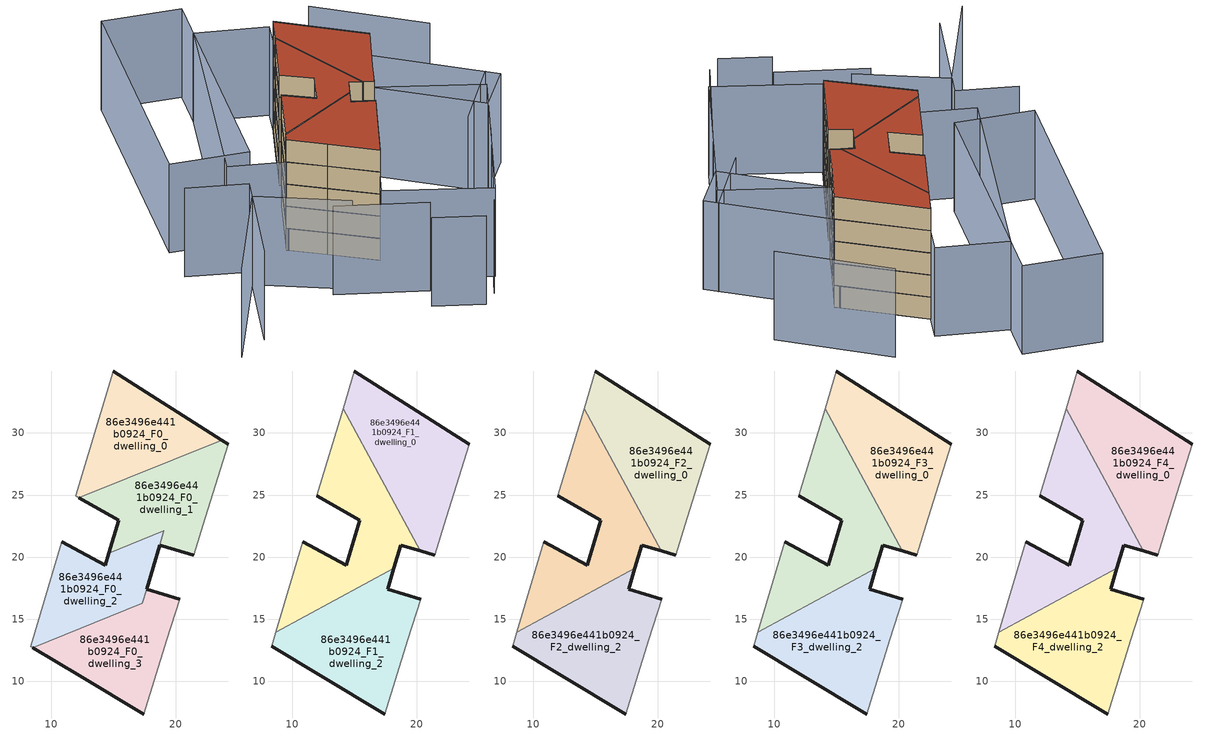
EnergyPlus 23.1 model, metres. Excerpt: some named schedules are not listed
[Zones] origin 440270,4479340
86e3496e441b0924_F0_dwelling_0
 floor ground (EU_floor_Construction): 23.71,29.42 14.98,34.99 11.97,24.93 12.21,24.8 z0
 wall outside (EU_wall_Construction): 14.98,34.99 23.71,29.42 z0:3
 wall to 86e3496e441b0924_F0_dwelling_1 (EU_wall_Construction): 23.71,29.42 12.21,24.8 z0:3
 wall adiabatic (EU_wall_Construction): 12.21,24.8 11.97,24.93 14.98,34.99 z0:3
86e3496e441b0924_F0_dwelling_1
 floor ground (EU_floor_Construction): 21.45,20.17 22.38,23.18 24.25,29.08 23.71,29.42 12.21,24.8 15.42,22.98 14.62,20.33 19.06,22.11 18.71,20.96 z0
 wall outside (EU_wall_Construction): 14.62,20.33 15.42,22.98 12.21,24.8 / 23.71,29.42 24.25,29.08 / 21.45,20.17 18.86,20.91 / 18.86,20.92 18.71,20.96 z0:3; 18.86,20.92,3 18.86,20.91,0 18.86,20.92,0; 19.06,22.11,3 19.05,22.11,0 19.05,22.11,3
 wall adiabatic (EU_wall_Construction): 24.25,29.08 22.38,23.18 21.45,20.17 z0:3
 wall to 86e3496e441b0924_F0_dwelling_2 (EU_wall_Construction): 18.71,20.96 19.06,22.11 / 19.05,22.11 14.62,20.33 z0:3
86e3496e441b0924_F0_dwelling_2
 floor ground (EU_floor_Construction): 17.32,16.27 19.05,22.11 14.62,20.33 14.32,19.33 10.83,21.24 8.32,12.83 8.49,12.72 z0
 wall outside (EU_wall_Construction): 10.83,21.24 14.32,19.33 14.62,20.33 / 18.71,20.96 17.66,17.42 z0:3; 19.06,22.11,3 19.05,22.11,0 19.06,22.11,0; 17.66,17.41,3 17.66,17.42,0 17.66,17.41,0
 wall adiabatic (EU_wall_Construction): 8.49,12.72 8.32,12.83 10.83,21.24 z0:3
 wall to 86e3496e441b0924_F0_dwelling_3 (EU_wall_Construction): 17.66,17.41 17.32,16.27 8.49,12.72 z0:3
86e3496e441b0924_F0_dwelling_3
 floor ground (EU_floor_Construction): 17.43,7.37 19.3,13.36 20.34,16.63 17.66,17.41 17.32,16.27 8.49,12.72 12.3,10.45 z0
 wall outside (EU_wall_Construction): 17.66,17.41 20.34,16.63 / 17.43,7.37 12.3,10.45 8.49,12.72 z0:3
 wall adiabatic (EU_wall_Construction): 20.34,16.63 19.3,13.36 17.43,7.37 z0:3
86e3496e441b0924_F1_dwelling_0
 floor to 86e3496e441b0924_F0_dwelling_0 (EU_floor_Construction): 23.71,29.42 14.98,34.99 14.07,31.95 16.92,26.69 z3
 floor to 86e3496e441b0924_F0_dwelling_1 (EU_floor_Construction): 21.45,20.17 22.38,23.18 24.25,29.08 23.71,29.42 16.92,26.69 20.28,20.51 z3
 wall outside (EU_wall_Construction): 21.45,20.17 20.28,20.51 / 14.98,34.99 24.25,29.08 z3:6
 wall adiabatic (EU_wall_Construction): 24.25,29.08 22.38,23.18 21.45,20.17 / 14.07,31.95 14.98,34.99 z3:6
 wall to 86e3496e441b0924_F1_dwelling_1 (EU_wall_Construction): 20.28,20.51 14.07,31.95 z3:6
86e3496e441b0924_F1_dwelling_1
 floor outside (EU_floor_Construction): 18.16,19.11 19.06,22.11 14.62,20.33 19.05,22.11 z3
 floor to 86e3496e441b0924_F0_dwelling_1 (EU_floor_Construction): 20.28,20.51 16.92,26.69 12.21,24.8 15.42,22.98 14.62,20.33 19.06,22.11 18.71,20.96 18.86,20.92 z3
 floor to 86e3496e441b0924_F0_dwelling_0 (EU_floor_Construction): 16.92,26.69 14.07,31.95 11.97,24.93 12.21,24.8 z3
 floor to 86e3496e441b0924_F0_dwelling_2 (EU_floor_Construction): 18.16,19.11 19.05,22.11 14.62,20.33 14.32,19.33 10.83,21.24 8.66,13.95 z3
 wall outside (EU_wall_Construction): 20.28,20.51 18.71,20.96 18.16,19.11 / 10.83,21.24 14.32,19.33 15.42,22.98 11.97,24.93 z3:6
 wall to 86e3496e441b0924_F1_dwelling_2 (EU_wall_Construction): 18.16,19.11 8.66,13.95 z3:6
 wall adiabatic (EU_wall_Construction): 8.66,13.95 10.83,21.24 / 11.97,24.93 14.07,31.95 z3:6
86e3496e441b0924_F1_dwelling_2
 floor to 86e3496e441b0924_F0_dwelling_2 (EU_floor_Construction): 17.32,16.27 18.16,19.11 8.66,13.95 8.32,12.83 8.5,12.72 z3
 floor to 86e3496e441b0924_F0_dwelling_3 (EU_floor_Construction): 17.43,7.37 19.3,13.36 20.34,16.63 17.66,17.41 17.32,16.27 8.5,12.72 12.3,10.45 z3
 wall outside (EU_wall_Construction): 17.43,7.37 12.3,10.45 8.32,12.83 / 18.16,19.11 17.66,17.41 20.34,16.63 z3:6
 wall adiabatic (EU_wall_Construction): 8.32,12.83 8.66,13.95 / 20.34,16.63 19.3,13.36 17.43,7.37 z3:6
86e3496e441b0924_F2_dwelling_0
 floor to 86e3496e441b0924_F1_dwelling_0 (EU_floor_Construction): 21.45,20.17 22.38,23.18 24.25,29.08 14.98,34.99 14.07,31.95 20.28,20.51 z6
 wall outside (EU_wall_Construction): 21.45,20.17 20.28,20.51 / 14.98,34.99 24.25,29.08 z6:9
 wall adiabatic (EU_wall_Construction): 24.25,29.08 22.38,23.18 21.45,20.17 / 14.07,31.95 14.98,34.99 z6:9
 wall to 86e3496e441b0924_F2_dwelling_1 (EU_wall_Construction): 20.28,20.51 14.07,31.95 z6:9
86e3496e441b0924_F2_dwelling_1
 floor to 86e3496e441b0924_F1_dwelling_1 (EU_floor_Construction): 18.16,19.11 18.71,20.96 20.28,20.51 14.07,31.95 11.97,24.93 15.42,22.98 14.32,19.33 10.83,21.24 8.66,13.95 z6
 wall outside (EU_wall_Construction): 20.28,20.51 18.71,20.96 18.16,19.11 / 10.83,21.24 14.32,19.33 15.42,22.98 11.97,24.93 z6:9
 wall to 86e3496e441b0924_F2_dwelling_2 (EU_wall_Construction): 18.16,19.11 8.66,13.95 z6:9
 wall adiabatic (EU_wall_Construction): 8.66,13.95 10.83,21.24 / 11.97,24.93 14.07,31.95 z6:9
86e3496e441b0924_F2_dwelling_2
 floor to 86e3496e441b0924_F1_dwelling_2 (EU_floor_Construction): 17.43,7.37 19.3,13.36 20.34,16.63 17.66,17.41 18.16,19.11 8.66,13.95 8.32,12.83 12.3,10.45 z6
 wall outside (EU_wall_Construction): 17.43,7.37 12.3,10.45 8.32,12.83 / 18.16,19.11 17.66,17.41 20.34,16.63 z6:9
 wall adiabatic (EU_wall_Construction): 8.32,12.83 8.66,13.95 / 20.34,16.63 19.3,13.36 17.43,7.37 z6:9
86e3496e441b0924_F3_dwelling_0
 floor to 86e3496e441b0924_F2_dwelling_0 (EU_floor_Construction): 21.45,20.17 22.38,23.18 24.25,29.08 14.98,34.99 14.07,31.95 20.28,20.51 z9
 wall outside (EU_wall_Construction): 21.45,20.17 20.28,20.51 / 14.98,34.99 24.25,29.08 z9:12
 wall adiabatic (EU_wall_Construction): 24.25,29.08 22.38,23.18 21.45,20.17 / 14.07,31.95 14.98,34.99 z9:12
 wall to 86e3496e441b0924_F3_dwelling_1 (EU_wall_Construction): 20.28,20.51 14.07,31.95 z9:12
86e3496e441b0924_F3_dwelling_1
 floor to 86e3496e441b0924_F2_dwelling_1 (EU_floor_Construction): 18.16,19.11 18.71,20.96 20.28,20.51 14.07,31.95 11.97,24.93 15.42,22.98 14.32,19.33 10.83,21.24 8.66,13.95 z9
 wall outside (EU_wall_Construction): 20.28,20.51 18.71,20.96 18.16,19.11 / 10.83,21.24 14.32,19.33 15.42,22.98 11.97,24.93 z9:12
 wall to 86e3496e441b0924_F3_dwelling_2 (EU_wall_Construction): 18.16,19.11 8.66,13.95 z9:12
 wall adiabatic (EU_wall_Construction): 8.66,13.95 10.83,21.24 / 11.97,24.93 14.07,31.95 z9:12
86e3496e441b0924_F3_dwelling_2
 floor to 86e3496e441b0924_F2_dwelling_2 (EU_floor_Construction): 17.43,7.37 19.3,13.36 20.34,16.63 17.66,17.41 18.16,19.11 8.66,13.95 8.32,12.83 12.3,10.45 z9
 wall outside (EU_wall_Construction): 17.43,7.37 12.3,10.45 8.32,12.83 / 18.16,19.11 17.66,17.41 20.34,16.63 z9:12
 wall adiabatic (EU_wall_Construction): 8.32,12.83 8.66,13.95 / 20.34,16.63 19.3,13.36 17.43,7.37 z9:12
86e3496e441b0924_F4_dwelling_0
 floor to 86e3496e441b0924_F3_dwelling_0 (EU_floor_Construction): 21.45,20.17 22.38,23.18 24.25,29.08 14.98,34.99 14.07,31.95 20.28,20.51 z12
 wall outside (EU_wall_Construction): 21.45,20.17 20.28,20.51 / 14.98,34.99 24.25,29.08 z12:15
 wall adiabatic (EU_wall_Construction): 24.25,29.08 22.38,23.18 21.45,20.17 / 14.07,31.95 14.98,34.99 z12:15
 wall to 86e3496e441b0924_F4_dwelling_1 (EU_wall_Construction): 20.28,20.51 14.07,31.95 z12:15
 roof outside (EU_roof_Construction): 24.25,29.08 22.38,23.18 21.45,20.17 20.28,20.51 14.07,31.95 14.98,34.99 z15
86e3496e441b0924_F4_dwelling_1
 floor to 86e3496e441b0924_F3_dwelling_1 (EU_floor_Construction): 18.16,19.11 18.71,20.96 20.28,20.51 14.07,31.95 11.97,24.93 15.42,22.98 14.32,19.33 10.83,21.24 8.66,13.95 z12
 wall outside (EU_wall_Construction): 20.28,20.51 18.71,20.96 18.16,19.11 / 10.83,21.24 14.32,19.33 15.42,22.98 11.97,24.93 z12:15
 wall to 86e3496e441b0924_F4_dwelling_2 (EU_wall_Construction): 18.16,19.11 8.66,13.95 z12:15
 wall adiabatic (EU_wall_Construction): 8.66,13.95 10.83,21.24 / 11.97,24.93 14.07,31.95 z12:15
 roof outside (EU_roof_Construction): 14.07,31.95 20.28,20.51 18.71,20.96 18.16,19.11 8.66,13.95 10.83,21.24 14.32,19.33 15.42,22.98 11.97,24.93 z15
86e3496e441b0924_F4_dwelling_2
 floor to 86e3496e441b0924_F3_dwelling_2 (EU_floor_Construction): 17.43,7.37 19.3,13.36 20.34,16.63 17.66,17.41 18.16,19.11 8.66,13.95 8.32,12.83 12.3,10.45 z12
 wall outside (EU_wall_Construction): 17.43,7.37 12.3,10.45 8.32,12.83 / 18.16,19.11 17.66,17.41 20.34,16.63 z12:15
 wall adiabatic (EU_wall_Construction): 8.32,12.83 8.66,13.95 / 20.34,16.63 19.3,13.36 17.43,7.37 z12:15
 roof outside (EU_roof_Construction): 18.16,19.11 17.66,17.41 20.34,16.63 19.3,13.36 17.43,7.37 12.3,10.45 8.32,12.83 8.66,13.95 z15
shading: 19.77,-2.93 25.56,-4.72 / 27.15,-3.01 31.99,11.19 / 10.23,2.97 20.61,-0.06 / -3.53,-4.9 2.43,7.91 / 2.43,7.91 12.59,3.18 / -4.05,11.95 2.99,10.33 / 2.99,10.33 0.02,-2.62 / 30.35,14.06 35.22,21.71 / 32.69,32.7 21.21,40.49 / 1.8,14.23 7.33,40.01 / 7.33,40.01 15.68,38.22 / 15.68,38.22 10.14,12.43 / 10.14,12.43 1.8,14.23 / -4.06,16.95 -1.51,45.67 / -1.51,45.67 7.76,44.85 / 7.76,44.85 5.21,16.13 / 5.21,16.13 -4.06,16.95 / 34.5,19.36 28.43,0.07 / 28.43,0.07 16.3,3.9 / 16.3,3.9 22.38,23.18 / 22.38,23.18 34.5,19.36 / 24.25,29.08 36.7,20.72 / 36.7,20.72 33.37,15.75 / 33.37,15.75 20.91,24.11 / 20.91,24.11 24.25,29.08 z0:12
[Building]
EU S2 Campaign: North Axis=0; Terrain=City; Solar Distribution=FullExterior
[Site:Location]
Madrid: Latitude=40.5; Longitude=-3.5; Time Zone=1; Elevation=609
[SizingPeriod:WeatherFileDays]
AnnualSizingPeriod: Begin Month=1; Begin Day of Month=1; End Month=12; End Day of Month=31; Day of Week for Start Day=Monday; Use Weather File Daylight Saving Period=No; Use Weather File Rain and Snow Indicators=No
[MATERIAL]
EU_InternalMass_Material: Roughness=MediumRough; Thickness=0.1; Conductivity=1; Density=1800; Specific Heat=900; Thermal Absorptance=0.9; Solar Absorptance=0.7; Visible Absorptance=0.7
[MATERIAL:NOMASS] Roughness=MediumRough; Thermal Absorptance=0.9; Solar Absorptance=0.7; Visible Absorptance=0.7
Name | Thermal Resistance
EU_wall_NoMass | 1.60022
EU_roof_NoMass | 1.57597
EU_floor_NoMass | 0.470652
[CONSTRUCTION]
EU_wall_Construction: EU_wall_NoMass
EU_roof_Construction: EU_roof_NoMass
EU_floor_Construction: EU_floor_NoMass
EU_InternalMass_Construction: EU_InternalMass_Material
[ZONE] Type=1; Multiplier=1; Ceiling Height=autocalculate; Floor Area=autocalculate; Part of Total Floor Area=Yes
Name | Volume
86e3496e441b0924_F0_dwelling_0 | 160.749
86e3496e441b0924_F1_dwelling_0; 86e3496e441b0924_F2_dwelling_0; 86e3496e441b0924_F3_dwelling_0; 86e3496e441b0924_F4_dwelling_0 | 214.956
86e3496e441b0924_F0_dwelling_1 | 168.393
86e3496e441b0924_F1_dwelling_1; 86e3496e441b0924_F2_dwelling_1; 86e3496e441b0924_F3_dwelling_1; 86e3496e441b0924_F4_dwelling_1 | 214.937
86e3496e441b0924_F0_dwelling_2 | 150.361
86e3496e441b0924_F1_dwelling_2; 86e3496e441b0924_F2_dwelling_2; 86e3496e441b0924_F3_dwelling_2; 86e3496e441b0924_F4_dwelling_2 | 213.113
86e3496e441b0924_F0_dwelling_3 | 163.46
[INTERNALMASS] Construction=EU_InternalMass_Construction
Name | Zone or ZoneList | Surface Area
86e3496e441b0924_F0_dwelling_0_EU_InternalMass | 86e3496e441b0924_F0_dwelling_0 | 53.5832
86e3496e441b0924_F0_dwelling_1_EU_InternalMass | 86e3496e441b0924_F0_dwelling_1 | 56.132
86e3496e441b0924_F0_dwelling_2_EU_InternalMass | 86e3496e441b0924_F0_dwelling_2 | 50.1354
86e3496e441b0924_F0_dwelling_3_EU_InternalMass | 86e3496e441b0924_F0_dwelling_3 | 54.4863
86e3496e441b0924_F1_dwelling_0_EU_InternalMass | 86e3496e441b0924_F1_dwelling_0 | 71.6536
86e3496e441b0924_F1_dwelling_1_EU_InternalMass | 86e3496e441b0924_F1_dwelling_1 | 71.6447
86e3496e441b0924_F1_dwelling_2_EU_InternalMass | 86e3496e441b0924_F1_dwelling_2 | 71.0377
86e3496e441b0924_F2_dwelling_0_EU_InternalMass | 86e3496e441b0924_F2_dwelling_0 | 71.6536
86e3496e441b0924_F2_dwelling_1_EU_InternalMass | 86e3496e441b0924_F2_dwelling_1 | 71.6447
86e3496e441b0924_F2_dwelling_2_EU_InternalMass | 86e3496e441b0924_F2_dwelling_2 | 71.0377
86e3496e441b0924_F3_dwelling_0_EU_InternalMass | 86e3496e441b0924_F3_dwelling_0 | 71.6536
86e3496e441b0924_F3_dwelling_1_EU_InternalMass | 86e3496e441b0924_F3_dwelling_1 | 71.6447
86e3496e441b0924_F3_dwelling_2_EU_InternalMass | 86e3496e441b0924_F3_dwelling_2 | 71.0377
86e3496e441b0924_F4_dwelling_0_EU_InternalMass | 86e3496e441b0924_F4_dwelling_0 | 71.6536
86e3496e441b0924_F4_dwelling_1_EU_InternalMass | 86e3496e441b0924_F4_dwelling_1 | 71.6447
86e3496e441b0924_F4_dwelling_2_EU_InternalMass | 86e3496e441b0924_F4_dwelling_2 | 71.0377
[OTHEREQUIPMENT] Fuel Type=Electricity; Design Level Calculation Method=Watts/Area; Power per Zone Floor Area=1; Fraction Latent=0; Fraction Radiant=0; Fraction Lost=0; Carbon Dioxide Generation Rate=0; EndUse Subcategory=EU_Step8_InternalGains
Name | Zone or ZoneList or Space or SpaceList | Schedule
EU_Step8_InternalGain_86e3496e441b0924_F0_dwelling_0_f000 | 86e3496e441b0924_F0_dwelling_0 | EU_Step8_GainSchedule_86e3496e441b0924_F0_dwelling_0_f000
EU_Step8_InternalGain_86e3496e441b0924_F0_dwelling_1_f000 | 86e3496e441b0924_F0_dwelling_1 | EU_Step8_GainSchedule_86e3496e441b0924_F0_dwelling_1_f000
EU_Step8_InternalGain_86e3496e441b0924_F0_dwelling_2_f000 | 86e3496e441b0924_F0_dwelling_2 | EU_Step8_GainSchedule_86e3496e441b0924_F0_dwelling_2_f000
EU_Step8_InternalGain_86e3496e441b0924_F0_dwelling_3_f000 | 86e3496e441b0924_F0_dwelling_3 | EU_Step8_GainSchedule_86e3496e441b0924_F0_dwelling_3_f000
EU_Step8_InternalGain_86e3496e441b0924_F1_dwelling_0_f000 | 86e3496e441b0924_F1_dwelling_0 | EU_Step8_GainSchedule_86e3496e441b0924_F1_dwelling_0_f000
EU_Step8_InternalGain_86e3496e441b0924_F1_dwelling_1_f000 | 86e3496e441b0924_F1_dwelling_1 | EU_Step8_GainSchedule_86e3496e441b0924_F1_dwelling_1_f000
EU_Step8_InternalGain_86e3496e441b0924_F1_dwelling_2_f000 | 86e3496e441b0924_F1_dwelling_2 | EU_Step8_GainSchedule_86e3496e441b0924_F1_dwelling_2_f000
EU_Step8_InternalGain_86e3496e441b0924_F2_dwelling_0_f000 | 86e3496e441b0924_F2_dwelling_0 | EU_Step8_GainSchedule_86e3496e441b0924_F2_dwelling_0_f000
EU_Step8_InternalGain_86e3496e441b0924_F2_dwelling_1_f000 | 86e3496e441b0924_F2_dwelling_1 | EU_Step8_GainSchedule_86e3496e441b0924_F2_dwelling_1_f000
EU_Step8_InternalGain_86e3496e441b0924_F2_dwelling_2_f000 | 86e3496e441b0924_F2_dwelling_2 | EU_Step8_GainSchedule_86e3496e441b0924_F2_dwelling_2_f000
EU_Step8_InternalGain_86e3496e441b0924_F3_dwelling_0_f000 | 86e3496e441b0924_F3_dwelling_0 | EU_Step8_GainSchedule_86e3496e441b0924_F3_dwelling_0_f000
EU_Step8_InternalGain_86e3496e441b0924_F3_dwelling_1_f000 | 86e3496e441b0924_F3_dwelling_1 | EU_Step8_GainSchedule_86e3496e441b0924_F3_dwelling_1_f000
EU_Step8_InternalGain_86e3496e441b0924_F3_dwelling_2_f000 | 86e3496e441b0924_F3_dwelling_2 | EU_Step8_GainSchedule_86e3496e441b0924_F3_dwelling_2_f000
EU_Step8_InternalGain_86e3496e441b0924_F4_dwelling_0_f000 | 86e3496e441b0924_F4_dwelling_0 | EU_Step8_GainSchedule_86e3496e441b0924_F4_dwelling_0_f000
EU_Step8_InternalGain_86e3496e441b0924_F4_dwelling_1_f000 | 86e3496e441b0924_F4_dwelling_1 | EU_Step8_GainSchedule_86e3496e441b0924_F4_dwelling_1_f000
EU_Step8_InternalGain_86e3496e441b0924_F4_dwelling_2_f000 | 86e3496e441b0924_F4_dwelling_2 | EU_Step8_GainSchedule_86e3496e441b0924_F4_dwelling_2_f000
[ZONEVENTILATION:DESIGNFLOWRATE] Schedule=EU_AlwaysOn; Design Flow Rate Calculation Method=AirChanges/Hour; Air Changes per Hour=0.480704; Ventilation Type=Natural; Fan Pressure Rise=0; Fan Total Efficiency=1; Constant Term Coefficient=1; Temperature Term Coefficient=0; Velocity Term Coefficient=0; Velocity Squared Term Coefficient=0; Minimum Indoor Temperature=-100; Maximum Indoor Temperature=100; Delta Temperature=-100; Minimum Outdoor Temperature=-100; Maximum Outdoor Temperature=100; Maximum Wind Speed=40
Name | Zone or ZoneList or Space or SpaceList
EU_ConstantAir_86e3496e441b0924_F0_dwelling_0 | 86e3496e441b0924_F0_dwelling_0
EU_ConstantAir_86e3496e441b0924_F0_dwelling_1 | 86e3496e441b0924_F0_dwelling_1
EU_ConstantAir_86e3496e441b0924_F0_dwelling_2 | 86e3496e441b0924_F0_dwelling_2
EU_ConstantAir_86e3496e441b0924_F0_dwelling_3 | 86e3496e441b0924_F0_dwelling_3
EU_ConstantAir_86e3496e441b0924_F1_dwelling_0 | 86e3496e441b0924_F1_dwelling_0
EU_ConstantAir_86e3496e441b0924_F1_dwelling_1 | 86e3496e441b0924_F1_dwelling_1
EU_ConstantAir_86e3496e441b0924_F1_dwelling_2 | 86e3496e441b0924_F1_dwelling_2
EU_ConstantAir_86e3496e441b0924_F2_dwelling_0 | 86e3496e441b0924_F2_dwelling_0
EU_ConstantAir_86e3496e441b0924_F2_dwelling_1 | 86e3496e441b0924_F2_dwelling_1
EU_ConstantAir_86e3496e441b0924_F2_dwelling_2 | 86e3496e441b0924_F2_dwelling_2
EU_ConstantAir_86e3496e441b0924_F3_dwelling_0 | 86e3496e441b0924_F3_dwelling_0
EU_ConstantAir_86e3496e441b0924_F3_dwelling_1 | 86e3496e441b0924_F3_dwelling_1
EU_ConstantAir_86e3496e441b0924_F3_dwelling_2 | 86e3496e441b0924_F3_dwelling_2
EU_ConstantAir_86e3496e441b0924_F4_dwelling_0 | 86e3496e441b0924_F4_dwelling_0
EU_ConstantAir_86e3496e441b0924_F4_dwelling_1 | 86e3496e441b0924_F4_dwelling_1
EU_ConstantAir_86e3496e441b0924_F4_dwelling_2 | 86e3496e441b0924_F4_dwelling_2
[HVACTEMPLATE:THERMOSTAT] Constant Heating Setpoint=20; Constant Cooling Setpoint=50
EU_HeatOnly_86e3496e441b0924_F0_dwelling_0; EU_HeatOnly_86e3496e441b0924_F0_dwelling_1; EU_HeatOnly_86e3496e441b0924_F0_dwelling_2; EU_HeatOnly_86e3496e441b0924_F0_dwelling_3; EU_HeatOnly_86e3496e441b0924_F1_dwelling_0; EU_HeatOnly_86e3496e441b0924_F1_dwelling_1; EU_HeatOnly_86e3496e441b0924_F1_dwelling_2; EU_HeatOnly_86e3496e441b0924_F2_dwelling_0; EU_HeatOnly_86e3496e441b0924_F2_dwelling_1; EU_HeatOnly_86e3496e441b0924_F2_dwelling_2; EU_HeatOnly_86e3496e441b0924_F3_dwelling_0; EU_HeatOnly_86e3496e441b0924_F3_dwelling_1; EU_HeatOnly_86e3496e441b0924_F3_dwelling_2; EU_HeatOnly_86e3496e441b0924_F4_dwelling_0; EU_HeatOnly_86e3496e441b0924_F4_dwelling_1; EU_HeatOnly_86e3496e441b0924_F4_dwelling_2
[HVACTEMPLATE:ZONE:IDEALLOADSAIRSYSTEM] System Availability Schedule=EU_AlwaysOn; Maximum Heating Supply Air Temperature=50; Minimum Cooling Supply Air Temperature=13; Maximum Heating Supply Air Humidity Ratio=0.0156; Minimum Cooling Supply Air Humidity Ratio=0.0077; Heating Limit=NoLimit; Cooling Limit=NoLimit; Heating Availability Schedule=EU_AlwaysOn; Cooling Availability Schedule=EU_CoolingOff; Dehumidification Control Type=ConstantSensibleHeatRatio; Cooling Sensible Heat Ratio=0.7; Dehumidification Setpoint=60; Humidification Control Type=None; Humidification Setpoint=30; Outdoor Air Method=None; Outdoor Air Flow Rate per Person=0.00944; Outdoor Air Flow Rate per Zone Floor Area=0; Outdoor Air Flow Rate per Zone=0; Demand Controlled Ventilation Type=None; Outdoor Air Economizer Type=NoEconomizer; Heat Recovery Type=None; Sensible Heat Recovery Effectiveness=0.7; Latent Heat Recovery Effectiveness=0.65
Name | Template Thermostat
86e3496e441b0924_F0_dwelling_0 | EU_HeatOnly_86e3496e441b0924_F0_dwelling_0
86e3496e441b0924_F0_dwelling_1 | EU_HeatOnly_86e3496e441b0924_F0_dwelling_1
86e3496e441b0924_F0_dwelling_2 | EU_HeatOnly_86e3496e441b0924_F0_dwelling_2
86e3496e441b0924_F0_dwelling_3 | EU_HeatOnly_86e3496e441b0924_F0_dwelling_3
